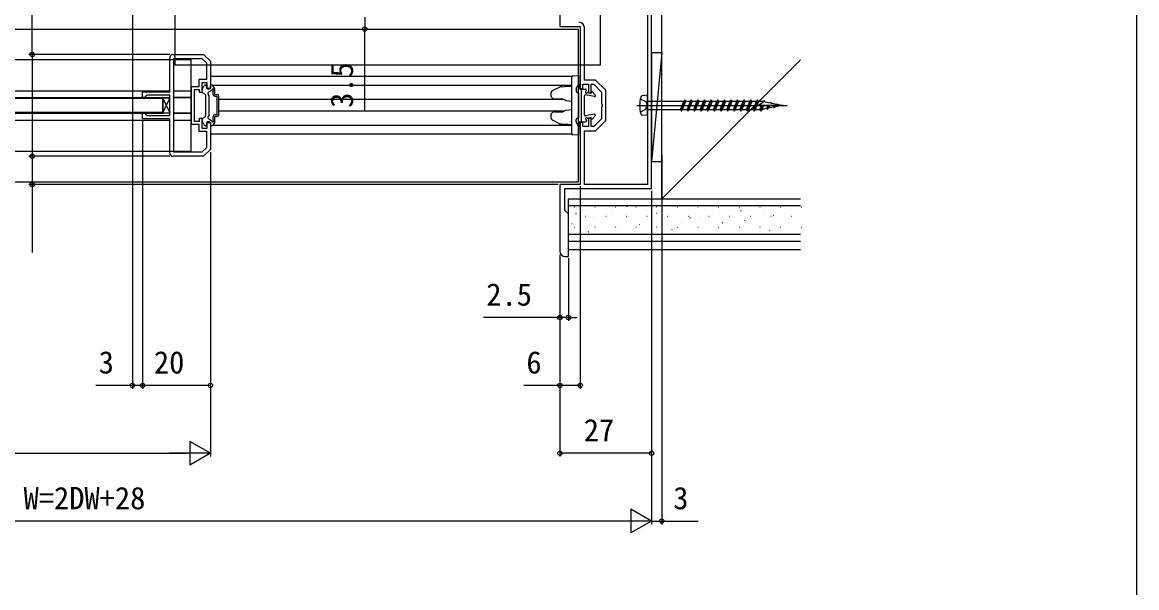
# Model space of a CAD drawing. Units: millimetres, scale not verified. Extents: x -525 to 525, y -808 to 806.
# Drawn here: x 196.6 to 525, y -208.8 to -42.2 of the extents above; entities that cross this region are included whole.
import ezdxf
from ezdxf.enums import TextEntityAlignment as Align

# ---------------------------------------------------------------- set-up
doc = ezdxf.new("R2010")
doc.units = ezdxf.units.MM
doc.header["$LTSCALE"] = 4
for name, color, linetype in [('0-3_YKK_11', 7, 'Continuous'), ('0-4_YKK_12', 2, 'Continuous'), ('0-5_YKK_13', 4, 'Continuous'), ('0-7_YKK_D', 6, 'Continuous'), ('0-8_YKK_ZWAK', 7, 'Continuous'), ('0-9_YSS_K', 3, 'Continuous')]:
    doc.layers.add(name, color=color, linetype=linetype)
doc.styles.add('ＭＳ ゴシック', font='')
doc.styles.get('ＭＳ ゴシック').set_extended_font_data('MS Gothic')

msp = doc.modelspace()

# ---------------------------------------------------------------- linework, layer by layer
at = {"layer": '0-3_YKK_11'}
for points in [[(355.012, -28.17), (355.012, -43.37), (361.012, -43.37), (361.012, -61.67), (361.812, -61.67), (361.812, -60.42), (363.412, -60.42), (363.412, -62.92), (364.212, -62.92), (364.212, -60.42), (365.015, -60.42), (367.312, -62.717), (367.312, -66.212), (367.432, -66.395), (367.432, -66.945), (367.312, -67.128), (367.312, -70.623), (365.015, -72.92), (364.212, -72.92), (364.212, -70.42), (363.412, -70.42), (363.412, -72.92), (361.812, -72.92), (361.812, -71.67), (361.012, -71.67), (361.012, -89.97), (355.012, -89.97), (355.012, -109.67)], [(380.812, -32.37), (380.812, -89.97), (362.212, -89.97), (362.212, -74.12), (365.512, -74.12), (368.512, -71.12), (368.512, -62.22), (365.512, -59.22), (362.212, -59.22), (362.212, -43.67)], [(382.012, -91.17), (382.012, -31.17)], [(241.013, -51.67), (250.013, -51.67), (252.013, -53.67), (252.013, -61.67), (251.013, -61.67), (251.013, -59.97), (249.513, -59.97), (249.513, -62.87), (248.813, -62.87), (248.813, -62.07), (247.213, -62.07), (247.213, -66.67), (247.213, -71.27), (248.813, -71.27), (248.813, -70.47), (249.513, -70.47), (249.513, -73.37), (251.013, -73.37), (251.013, -71.67), (252.013, -71.67), (252.013, -79.67), (250.013, -81.67), (241.013, -81.67)], [(240.013, -80.67), (240.013, -70.67), (232.013, -70.67), (232.013, -68.97), (232.613, -68.97), (232.813, -69.17), (233.313, -69.67), (240.013, -69.67), (240.013, -63.67), (233.313, -63.67), (232.813, -64.17), (232.613, -64.37), (232.013, -64.37), (232.013, -62.67), (240.013, -62.67), (240.013, -52.67)], [(356.512, -111.17), (357.512, -111.17), (357.512, -98.67), (356.512, -97.67), (356.512, -91.17), (382.012, -91.17)]]:
    msp.add_lwpolyline(points, dxfattribs=at)
msp.add_lwpolyline([(241.213, -80.47), (241.213, -52.87), (249.516, -52.87), (250.813, -54.167), (250.813, -59.07), (248.613, -59.07), (248.613, -61.17), (246.313, -61.17), (246.313, -72.17), (248.613, -72.17), (248.613, -74.27), (250.813, -74.27), (250.813, -79.173), (249.516, -80.47)], close=True, dxfattribs=at)
for centre, radius, start, end in [((360.712, -43.67), 1.5, 0.00001, 89.99999), ((241.013, -52.67), 1, 90.00001, 179.99999), ((241.013, -80.67), 1, 180.00001, 269.99999), ((356.512, -109.67), 1.5, 180.00001, 269.99999)]:
    msp.add_arc(centre, radius, start, end, dxfattribs=at)
at = {"layer": '0-4_YKK_12'}
for p, q in [((93.512, -44.17), (360.513, -44.17)), ((360.513, -89.17), (360.513, -44.17)), ((146.297, -53.17), (246.313, -53.17)), ((246.313, -80.17), (246.313, -53.17)), ((358.531, -58.17), (252.013, -58.17)), ((146.513, -62.37), (240.013, -62.37)), ((241.213, -62.37), (246.313, -62.37)), ((358.513, -60.77), (252.67, -60.77)), ((147.013, -64.37), (240.013, -64.37)), ((246.313, -64.37), (241.213, -64.37)), ((241.213, -64.37), (246.313, -64.37)), ((246.313, -64.37), (241.213, -64.37)), ((356.299, -64.97), (254.513, -64.97)), ((356.299, -68.37), (254.513, -68.37)), ((146.513, -70.97), (240.013, -70.97)), ((147.013, -68.97), (238.013, -68.97)), ((240.013, -68.97), (150.513, -68.97)), ((246.313, -68.97), (241.213, -68.97)), ((241.213, -70.97), (246.313, -70.97)), ((358.531, -75.17), (252.013, -75.17)), ((358.513, -72.57), (252.67, -72.57)), ((146.297, -80.17), (246.313, -80.17)), ((93.512, -89.17), (360.513, -89.17))]:
    msp.add_line(p, q, dxfattribs=at)
msp.add_lwpolyline([(367.013, -25.17), (241.512, -25.17), (241.512, -54.67), (367.013, -54.67)], close=True, dxfattribs=at)
msp.add_lwpolyline([(246.313, -68.97), (241.213, -68.97), (246.313, -68.97)], dxfattribs=at)
at = {"layer": '0-5_YKK_13'}
for p, q in [((358.513, -58.973), (358.513, -58.275)), ((358.513, -74.367), (358.513, -58.973)), ((249.613, -62.669), (249.613, -61.95)), ((249.653, -61.8), (250.219, -60.82)), ((250.479, -60.67), (250.613, -60.67)), ((250.813, -61.27), (250.813, -60.87)), ((251.511, -62.694), (252.472, -62.139)), ((252.013, -61.27), (252.013, -60.87)), ((252.447, -60.67), (252.213, -60.67)), ((253.272, -61.8), (252.706, -60.82)), ((252.813, -63.42), (252.813, -62.299)), ((253.313, -63.42), (253.313, -61.95)), ((354.768, -61.359), (352.932, -62.294)), ((355.556, -61.151), (357.382, -61.039)), ((357.382, -61.039), (358.513, -60.97)), ((359.813, -61.841), (359.813, -62.504)), ((359.844, -61.707), (360.33, -60.736)), ((360.598, -60.57), (360.813, -60.57)), ((360.818, -61.625), (361.007, -60.816)), ((361.013, -61.87), (362.513, -61.87)), ((361.413, -71.47), (361.413, -61.87)), ((362.813, -62.251), (362.813, -62.17)), ((238.013, -68.821), (240.013, -64.519)), ((238.013, -64.519), (240.013, -68.821)), ((249.763, -62.929), (250.463, -63.333)), ((250.613, -63.593), (250.613, -69.747)), ((251.613, -63.87), (251.328, -63.377)), ((251.613, -69.47), (251.613, -63.87)), ((253.313, -63.42), (254.013, -63.42)), ((253.313, -63.92), (254.013, -63.92)), ((254.013, -69.42), (254.013, -63.92)), ((254.513, -69.42), (254.513, -63.92)), ((352.35, -63.131), (352.35, -63.768)), ((355.886, -64.824), (353.661, -64.785)), ((360.472, -63.082), (359.954, -62.758)), ((360.513, -63.016), (360.513, -70.324)), ((360.613, -70.004), (360.613, -63.336)), ((362.213, -69.47), (362.213, -63.87)), ((365.157, -64.065), (362.568, -63.575)), ((364.213, -63.12), (363.317, -62.896)), ((364.213, -62.72), (364.213, -63.12)), ((364.562, -62.587), (365.437, -63.571)), ((380.813, -63.67), (379.253, -63.834)), ((380.813, -69.67), (380.813, -63.67)), ((391.51, -65.5), (381.313, -65.5)), ((390.535, -67.84), (391.51, -65.5)), ((390.813, -68.32), (391.788, -65.02)), ((392.065, -65.5), (391.09, -67.84)), ((393.46, -65.5), (392.065, -65.5)), ((392.485, -67.84), (393.46, -65.5)), ((392.763, -68.32), (393.738, -65.02)), ((394.015, -65.5), (393.04, -67.84)), ((395.41, -65.5), (394.015, -65.5)), ((394.435, -67.84), (395.41, -65.5)), ((394.713, -68.32), (395.688, -65.02)), ((395.965, -65.5), (394.99, -67.84)), ((397.36, -65.5), (395.965, -65.5)), ((396.385, -67.84), (397.36, -65.5)), ((396.663, -68.32), (397.638, -65.02)), ((397.915, -65.5), (396.94, -67.84)), ((399.31, -65.5), (397.915, -65.5)), ((398.335, -67.84), (399.31, -65.5)), ((398.613, -68.32), (399.588, -65.02)), ((399.865, -65.5), (398.89, -67.84)), ((401.26, -65.5), (399.865, -65.5)), ((400.285, -67.84), (401.26, -65.5)), ((400.563, -68.32), (401.538, -65.02)), ((401.815, -65.5), (400.84, -67.84)), ((403.21, -65.5), (401.815, -65.5)), ((402.235, -67.84), (403.21, -65.5)), ((402.513, -68.32), (403.488, -65.02)), ((403.765, -65.5), (402.79, -67.84)), ((405.16, -65.5), (403.765, -65.5)), ((404.185, -67.84), (405.16, -65.5)), ((404.463, -68.32), (405.438, -65.02)), ((405.715, -65.5), (404.74, -67.84)), ((407.11, -65.5), (405.715, -65.5)), ((406.135, -67.84), (407.11, -65.5)), ((406.413, -68.32), (407.388, -65.02)), ((407.665, -65.5), (406.69, -67.84)), ((409.06, -65.5), (407.665, -65.5)), ((408.085, -67.84), (409.06, -65.5)), ((408.363, -68.32), (409.338, -65.02)), ((409.615, -65.5), (408.64, -67.84)), ((411.01, -65.5), (409.615, -65.5)), ((410.035, -67.84), (411.01, -65.5)), ((410.313, -68.32), (411.288, -65.02)), ((411.565, -65.5), (410.59, -67.84)), ((412.96, -65.5), (411.565, -65.5)), ((411.985, -67.84), (412.96, -65.5)), ((412.263, -68.32), (413.238, -65.02)), ((413.515, -65.5), (412.54, -67.84)), ((414.858, -65.5), (413.515, -65.5)), ((414.858, -65.5), (415.031, -65.534)), ((414.915, -65.745), (414.97, -65.64)), ((415.384, -65.603), (417.036, -65.928)), ((353.661, -68.555), (355.884, -68.516)), ((377.671, -66.67), (421.971, -66.67)), ((381.313, -67.84), (390.535, -67.84)), ((391.09, -67.84), (392.485, -67.84)), ((393.04, -67.84), (394.435, -67.84)), ((394.99, -67.84), (396.385, -67.84)), ((396.94, -67.84), (398.335, -67.84)), ((398.89, -67.84), (400.285, -67.84)), ((400.84, -67.84), (402.235, -67.84)), ((402.79, -67.84), (404.185, -67.84)), ((404.74, -67.84), (406.135, -67.84)), ((406.69, -67.84), (408.085, -67.84)), ((408.64, -67.84), (410.035, -67.84)), ((410.59, -67.84), (411.985, -67.84)), ((412.54, -67.84), (413.935, -67.84)), ((413.935, -67.84), (414.424, -66.67)), ((414.213, -68.32), (414.739, -66.67)), ((415.03, -66.67), (414.49, -67.84)), ((414.49, -67.84), (414.858, -67.84)), ((415.983, -67.522), (414.858, -67.84)), ((415.983, -67.522), (416.549, -66.67)), ((416.163, -67.833), (416.707, -66.67)), ((416.902, -66.67), (416.383, -67.451)), ((418.008, -67.165), (416.383, -67.451)), ((417.266, -65.973), (419.018, -66.318)), ((418.008, -67.165), (418.626, -66.67)), ((418.008, -67.165), (418.113, -67.345)), ((418.113, -67.345), (418.707, -66.67)), ((420.813, -66.67), (418.32, -67.11)), ((418.807, -66.67), (418.469, -66.941)), ((419.018, -66.318), (419.088, -66.239)), ((419.148, -66.343), (419.088, -66.239)), ((419.148, -66.343), (420.813, -66.67)), ((249.613, -70.671), (249.613, -71.39)), ((249.653, -71.54), (250.219, -72.52)), ((249.763, -70.411), (250.463, -70.007)), ((250.813, -72.07), (250.813, -72.47)), ((251.613, -69.47), (251.328, -69.963)), ((251.511, -70.646), (252.472, -71.201)), ((252.013, -72.07), (252.013, -72.47)), ((253.272, -71.54), (252.706, -72.52)), ((252.813, -71.041), (252.813, -69.92)), ((253.313, -69.42), (254.013, -69.42)), ((253.313, -69.92), (254.013, -69.92)), ((253.313, -71.39), (253.313, -69.92)), ((352.35, -69.572), (352.35, -70.209)), ((352.932, -71.046), (354.768, -71.982)), ((357.382, -72.301), (355.556, -72.189)), ((359.813, -71.499), (359.813, -70.836)), ((359.844, -71.634), (360.33, -72.604)), ((360.472, -70.258), (359.954, -70.582)), ((360.513, -71.99), (360.513, -74.472)), ((360.818, -71.716), (361.007, -72.525)), ((361.013, -71.47), (362.513, -71.47)), ((365.157, -69.275), (362.568, -69.765)), ((362.813, -71.09), (362.813, -71.17)), ((364.213, -70.22), (363.317, -70.444)), ((364.213, -70.62), (364.213, -70.22)), ((364.562, -70.753), (365.437, -69.77)), ((380.813, -69.67), (379.253, -69.506)), ((250.479, -72.67), (250.613, -72.67)), ((252.447, -72.67), (252.213, -72.67)), ((358.513, -72.37), (357.382, -72.301)), ((358.513, -75.066), (358.513, -74.367)), ((360.513, -75.47), (358.794, -75.365)), ((360.513, -74.472), (360.513, -75.47)), ((360.598, -72.77), (360.813, -72.77)), ((357.513, -109.174), (425.922, -109.174)), ((357.513, -109.174), (425.922, -109.174))]:
    msp.add_line(p, q, dxfattribs=at)
for points in [[(358.794, -57.975), (360.513, -57.87), (360.513, -58.868), (360.513, -61.35)], [(352.932, -62.294), (352.834, -62.35), (352.739, -62.414), (352.65, -62.489), (352.568, -62.574), (352.495, -62.669), (352.435, -62.774), (352.389, -62.887), (352.36, -63.008), (352.35, -63.131)], [(355.556, -61.151), (355.394, -61.167), (355.234, -61.195), (355.075, -61.236), (354.92, -61.29), (354.768, -61.359)], [(238.013, -64.67), (110.013, -64.67), (110.013, -68.67), (238.013, -68.67)], [(142.458, -68.67), (238.013, -68.67), (238.013, -64.67), (142.458, -64.67)], [(352.35, -63.768), (352.363, -63.908), (352.4, -64.044), (352.458, -64.17), (352.533, -64.284), (352.622, -64.385), (352.721, -64.473), (352.827, -64.548), (352.939, -64.612), (353.055, -64.665), (353.173, -64.707), (353.293, -64.74), (353.415, -64.764), (353.538, -64.779), (353.661, -64.785)], [(355.875, -64.821), (356.076, -64.885), (356.274, -64.96), (356.468, -65.046), (356.658, -65.145)], [(356.771, -65.182), (357.642, -65.28), (358.512, -65.386)], [(378.705, -64.717), (380.322, -65.523), (380.608, -66.668)], [(392.065, -65.5), (391.788, -65.02), (391.51, -65.5)], [(394.015, -65.5), (393.738, -65.02), (393.46, -65.5)], [(395.965, -65.5), (395.688, -65.02), (395.41, -65.5)], [(397.915, -65.5), (397.638, -65.02), (397.36, -65.5)], [(399.865, -65.5), (399.588, -65.02), (399.31, -65.5)], [(401.815, -65.5), (401.538, -65.02), (401.26, -65.5)], [(403.765, -65.5), (403.488, -65.02), (403.21, -65.5)], [(405.715, -65.5), (405.438, -65.02), (405.16, -65.5)], [(407.665, -65.5), (407.388, -65.02), (407.11, -65.5)], [(409.615, -65.5), (409.338, -65.02), (409.06, -65.5)], [(411.565, -65.5), (411.288, -65.02), (411.01, -65.5)], [(413.515, -65.5), (413.238, -65.02), (412.96, -65.5)], [(415.384, -65.603), (415.188, -65.264), (414.97, -65.64)], [(353.661, -68.555), (353.528, -68.562), (353.396, -68.579), (353.265, -68.607), (353.136, -68.645), (353.01, -68.695), (352.887, -68.756), (352.769, -68.831), (352.659, -68.92), (352.559, -69.024), (352.474, -69.143), (352.407, -69.276), (352.365, -69.421), (352.35, -69.572)], [(356.658, -68.196), (356.468, -68.294), (356.274, -68.381), (356.076, -68.455), (355.875, -68.519)], [(358.512, -67.954), (357.642, -68.06), (356.771, -68.157)], [(378.705, -68.62), (380.322, -67.813), (380.608, -66.668)], [(390.535, -67.84), (390.813, -68.32), (391.09, -67.84)], [(392.485, -67.84), (392.763, -68.32), (393.04, -67.84)], [(394.435, -67.84), (394.713, -68.32), (394.99, -67.84)], [(396.385, -67.84), (396.663, -68.32), (396.94, -67.84)], [(398.335, -67.84), (398.613, -68.32), (398.89, -67.84)], [(400.285, -67.84), (400.563, -68.32), (400.84, -67.84)], [(402.235, -67.84), (402.513, -68.32), (402.79, -67.84)], [(404.185, -67.84), (404.463, -68.32), (404.74, -67.84)], [(406.135, -67.84), (406.413, -68.32), (406.69, -67.84)], [(408.085, -67.84), (408.363, -68.32), (408.64, -67.84)], [(410.035, -67.84), (410.313, -68.32), (410.59, -67.84)], [(411.985, -67.84), (412.263, -68.32), (412.54, -67.84)], [(420.813, -66.67), (413.313, -66.67), (414.915, -65.745)], [(413.935, -67.84), (414.213, -68.32), (414.49, -67.84)], [(415.983, -67.522), (416.163, -67.833), (416.383, -67.451)], [(417.266, -65.973), (417.138, -65.751), (417.036, -65.928)], [(352.35, -70.209), (352.36, -70.333), (352.389, -70.453), (352.435, -70.566), (352.495, -70.671), (352.568, -70.767), (352.65, -70.851), (352.739, -70.926), (352.834, -70.99), (352.932, -71.046)], [(354.768, -71.982), (354.92, -72.05), (355.075, -72.104), (355.234, -72.145), (355.394, -72.173), (355.556, -72.189)]]:
    msp.add_lwpolyline(points, dxfattribs=at)
msp.add_lwpolyline([(240.013, -64.519), (238.013, -64.519), (238.013, -68.821), (240.013, -68.821)], close=True, dxfattribs=at)
for centre, radius, start, end in [((358.813, -58.275), 0.3, 93.5, 180), ((249.913, -61.95), 0.3, 150, 180), ((250.479, -60.97), 0.3, 90, 150), ((250.613, -60.87), 0.2, 0, 90), ((251.413, -61.27), 0.6, 180, 0), ((252.213, -60.87), 0.2, 90, 180), ((252.447, -60.97), 0.3, 30, 90), ((252.713, -62.07), 0.25, 293.57818, 196.04532), ((253.013, -61.95), 0.3, 0, 30), ((360.113, -61.841), 0.3, 153.43495, 180), ((360.598, -60.87), 0.3, 90, 153.43495), ((360.813, -60.77), 0.2, 346.81597, 90), ((361.013, -61.67), 0.2, 166.81597, 270), ((362.513, -62.17), 0.3, 0, 90), ((362.513, -62.251), 0.3, 300, 0), ((249.913, -62.669), 0.3, 180, 240), ((250.313, -63.593), 0.3, 0, 60), ((251.761, -63.127), 0.5, 120, 210), ((253.313, -63.42), 0.5, 180, 270), ((254.013, -63.92), 0.5, 0, 90), ((356.805, -64.883), 0.3, 240.72272, 263.63084), ((360.113, -62.504), 0.3, 180, 237.99462), ((360.313, -63.336), 0.3, 0, 57.99462), ((362.513, -63.87), 0.3, 79.29046, 180), ((362.813, -62.77), 0.3, 120, 315.96376), ((363.244, -63.187), 0.3, 75.96376, 135.96376), ((364.413, -62.72), 0.2, 41.64858, 180), ((365.213, -63.77), 0.3, 259.29046, 41.64858), ((388.513, -66.67), 10, 165.74792, 194.25208), ((379.305, -64.331), 0.5, 96, 165.74792), ((381.313, -65), 0.5, 180, 270), ((356.805, -68.457), 0.3, 96.36916, 119.27728), ((381.313, -68.34), 0.5, 90, 180), ((249.913, -70.671), 0.3, 120, 180), ((249.913, -71.39), 0.3, 180, 210), ((250.313, -69.747), 0.3, 300, 0), ((251.413, -72.07), 0.6, 0, 180), ((251.761, -70.213), 0.5, 150, 240), ((252.713, -71.27), 0.25, 163.95468, 66.42182), ((253.313, -69.92), 0.5, 90, 180), ((253.013, -71.39), 0.3, 330, 0), ((254.013, -69.42), 0.5, 270, 0), ((360.113, -70.836), 0.3, 122.00538, 180), ((360.113, -71.499), 0.3, 180, 206.56505), ((360.313, -70.004), 0.3, 302.00538, 0), ((361.013, -71.67), 0.2, 90, 193.18403), ((362.513, -69.47), 0.3, 180, 280.70954), ((362.813, -70.57), 0.3, 44.03624, 240), ((362.513, -71.17), 0.3, 270, 0), ((362.513, -71.09), 0.3, 360, 60), ((363.244, -70.153), 0.3, 224.03624, 284.03624), ((364.413, -70.62), 0.2, 180, 318.35142), ((365.213, -69.57), 0.3, 318.35142, 100.70954), ((379.305, -69.009), 0.5, 194.25208, 264), ((250.479, -72.37), 0.3, 210, 270), ((250.613, -72.47), 0.2, 270, 0), ((252.213, -72.47), 0.2, 180, 270), ((252.447, -72.37), 0.3, 270, 330), ((358.813, -75.066), 0.3, 180, 266.5), ((360.598, -72.47), 0.3, 206.56505, 270), ((360.813, -72.57), 0.2, 270, 13.18403)]:
    msp.add_arc(centre, radius, start, end, dxfattribs=at)
at = {"layer": '0-7_YKK_D'}
for p, q in [((199.512, -51.67), (199.512, -37.67)), ((229.012, -38.67), (229.012, -150.17)), ((297.512, -40.67), (297.512, -44.17)), ((297.512, -40.67), (297.512, -43.22)), ((280.512, -44.17), (298.512, -44.17)), ((297.512, -68.237), (297.512, -44.17)), ((240.013, -51.67), (198.512, -51.67)), ((240.013, -51.67), (198.512, -51.67)), ((199.512, -51.67), (199.512, -81.67)), ((232.013, -71.17), (232.013, -150.17)), ((232.013, -71.17), (232.013, -150.17)), ((240.013, -81.67), (198.512, -81.67)), ((240.013, -81.67), (198.512, -81.67)), ((252.013, -80.463), (252.013, -170.17)), ((252.013, -80.463), (252.013, -150.17)), ((385.012, -81.17), (385.012, -190.17)), ((354.513, -89.97), (198.512, -89.97)), ((361.012, -90.47), (361.012, -150.17)), ((382.012, -91.87), (382.012, -190.17)), ((382.012, -91.87), (382.012, -170.17)), ((382.012, -91.87), (382.012, -190.17)), ((355.012, -110.67), (355.012, -170.17)), ((355.012, -110.67), (355.012, -150.17)), ((355.012, -110.67), (355.012, -130.17)), ((357.512, -111.67), (357.512, -130.17)), ((355.012, -129.17), (332.492, -129.17)), ((357.512, -129.17), (355.012, -129.17)), ((357.512, -129.17), (360.062, -129.17)), ((252.013, -149.17), (232.013, -149.17)), ((252.013, -169.17), (245.95, -165.67)), ((245.95, -165.67), (245.95, -172.67)), ((103.012, -169.17), (245.013, -169.17)), ((252.013, -169.17), (239.888, -169.17)), ((252.013, -169.17), (245.95, -172.67)), ((382.012, -169.17), (355.012, -169.17)), ((382.012, -189.17), (375.95, -185.67)), ((375.95, -185.67), (375.95, -192.67)), ((375.012, -189.17), (79.013, -189.17)), ((382.012, -189.17), (369.888, -189.17)), ((382.012, -189.17), (375.95, -192.67))]:
    msp.add_line(p, q, dxfattribs=at)
for points in [[(199.512, -81.67), (199.512, -89.97), (199.512, -109.992)], [(232.013, -149.17), (229.012, -149.17), (218.247, -149.17)], [(361.012, -149.17), (355.012, -149.17), (344.349, -149.17)], [(382.012, -189.17), (385.012, -189.17), (395.778, -189.17)]]:
    msp.add_lwpolyline(points, dxfattribs=at)
for centre in [(297.512, -44.17), (199.512, -51.67), (199.512, -51.67), (199.512, -81.67), (199.512, -81.67), (199.512, -89.97), (355.012, -129.17), (357.512, -129.17), (229.012, -149.17), (232.013, -149.17), (232.013, -149.17), (252.013, -149.17), (355.012, -149.17), (361.012, -149.17), (355.012, -169.17), (382.012, -169.17), (385.012, -189.17)]:
    msp.add_circle(centre, 0.637, dxfattribs=at)
at = {"layer": '0-8_YKK_ZWAK'}
msp.add_lwpolyline([(-525, -808.4), (525, -808.4), (525, 721.6)], dxfattribs=at)
at = {"layer": '0-9_YSS_K'}
for p, q in [((385.013, -51.17), (382.013, -83.17)), ((425.922, -53.26), (385.013, -94.17)), ((357.513, -106.674), (357.513, -94.17)), ((357.513, -94.17), (425.922, -94.17)), ((385.013, -94.17), (425.922, -94.17)), ((357.513, -96.174), (425.922, -96.174)), ((359.195, -96.593), (359.295, -96.593)), ((359.754, -98.512), (359.921, -98.402)), ((365.275, -96.593), (365.375, -96.593)), ((370.396, -97.325), (370.415, -97.318)), ((371.355, -96.593), (371.455, -96.593)), ((374.738, -96.43), (374.905, -96.32)), ((377.435, -96.593), (377.535, -96.593)), ((383.415, -98.397), (383.434, -98.39)), ((383.515, -96.593), (383.615, -96.593)), ((388.901, -96.454), (388.92, -96.447)), ((389.595, -96.593), (389.695, -96.593)), ((395.675, -96.593), (395.775, -96.593)), ((401.755, -96.593), (401.855, -96.593)), ((401.92, -97.526), (401.938, -97.519)), ((407.835, -96.593), (407.935, -96.593)), ((408.316, -97.713), (408.483, -97.602)), ((413.915, -96.593), (414.015, -96.593)), ((419.995, -96.593), (420.095, -96.593)), ((421.178, -96.388), (421.197, -96.381)), ((426.075, -96.593), (426.175, -96.593)), ((358.576, -101.511), (358.595, -101.504)), ((362.425, -99.343), (362.525, -99.343)), ((364.816, -99.301), (364.835, -99.294)), ((368.505, -99.343), (368.605, -99.343)), ((374.585, -99.343), (374.685, -99.343)), ((377.834, -100.373), (377.853, -100.366)), ((378.348, -101.877), (378.515, -101.766)), ((380.665, -99.343), (380.765, -99.343)), ((386.745, -99.343), (386.845, -99.343)), ((390.853, -101.445), (390.872, -101.438)), ((392.825, -99.343), (392.925, -99.343)), ((393.332, -99.795), (393.499, -99.684)), ((396.433, -99.469), (396.452, -99.462)), ((398.905, -99.343), (399.005, -99.343)), ((402.937, -101.273), (403.104, -101.162)), ((404.985, -99.343), (405.085, -99.343)), ((409.452, -100.54), (409.471, -100.534)), ((411.065, -99.343), (411.165, -99.343)), ((414.938, -98.598), (414.957, -98.591)), ((417.145, -99.343), (417.245, -99.343)), ((417.921, -99.191), (418.088, -99.08)), ((422.47, -101.612), (422.489, -101.605)), ((423.225, -99.343), (423.325, -99.343)), ((425.922, -104.674), (357.513, -104.674)), ((359.195, -102.573), (359.295, -102.573)), ((363.364, -103.959), (363.531, -103.848)), ((365.275, -102.573), (365.375, -102.573)), ((371.355, -102.573), (371.455, -102.573)), ((371.594, -102.583), (371.613, -102.576)), ((377.435, -102.573), (377.535, -102.573)), ((383.515, -102.573), (383.615, -102.573)), ((384.613, -103.654), (384.632, -103.648)), ((387.953, -103.355), (388.12, -103.244)), ((389.595, -102.573), (389.695, -102.573)), ((395.675, -102.573), (395.775, -102.573)), ((401.755, -102.573), (401.855, -102.573)), ((403.871, -102.516), (403.89, -102.51)), ((407.835, -102.573), (407.935, -102.573)), ((413.915, -102.573), (414.015, -102.573)), ((416.89, -103.588), (416.909, -103.582)), ((419.995, -102.573), (420.095, -102.573)), ((426.075, -102.573), (426.175, -102.573)), ((357.513, -106.674), (425.922, -106.674))]:
    msp.add_line(p, q, dxfattribs=at)
msp.add_lwpolyline([(385.013, -94.17), (385.013, 10.83), (413.922, 10.83)], dxfattribs=at)
msp.add_lwpolyline([(385.013, -83.17), (385.013, -51.17), (382.013, -51.17), (382.013, -83.17)], close=True, dxfattribs=at)

# ---------------------------------------------------------------- texts
at = {"layer": '0-7_YKK_D', "style": 'ＭＳ ゴシック'}
msp.add_text('3.5', height=6.598, rotation=90, dxfattribs=at).set_placement((296.012, -67.402), align=Align.BOTTOM_LEFT)
for s, p in [('2.5', (333.327, -127.67)), ('3', (219.082, -147.67)), ('20', (235.365, -147.67)), ('6', (345.133, -147.67)), ('27', (362.044, -167.67)), ('W=2DW+28', (196.944, -187.67)), ('3', (388.398, -187.67))]:
    msp.add_text(s, height=6.598, dxfattribs=at).set_placement(p, align=Align.BOTTOM_LEFT)

doc.saveas('drawing.dxf')
